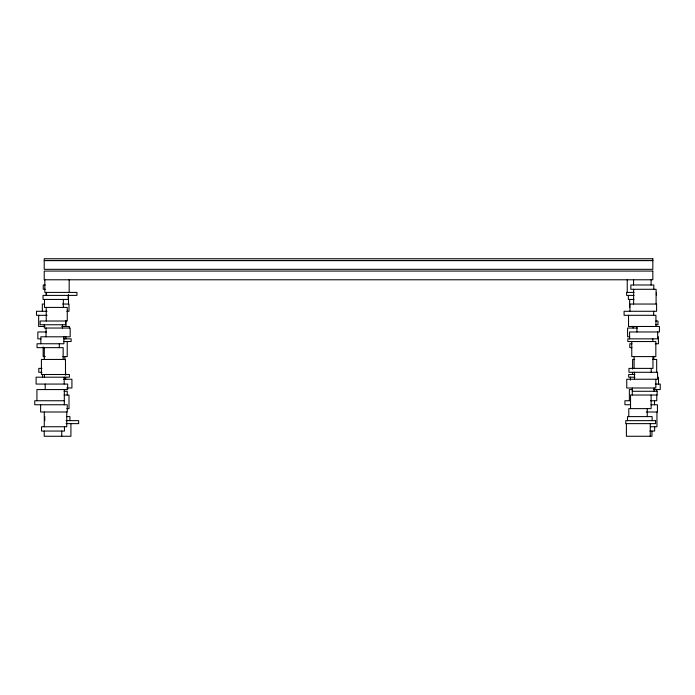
<?xml version="1.0" encoding="UTF-8"?>
<svg xmlns="http://www.w3.org/2000/svg" width="695" height="695" viewBox="0 0 695 695"><rect width="100%" height="100%" fill="white"/><g stroke="black" fill="none" stroke-linecap="round" stroke-linejoin="round"><path stroke-width="1.04" d="M45.331 284.985L43.246 284.985L43.246 289.294L45.331 289.294M634.066 292.413L626.621 292.413L626.621 295.401L634.066 295.401M633.988 299.441L628.358 299.441L628.358 295.401M44.48 304.045L42.352 304.045L42.352 311.282M62.593 304.045L68.987 304.045L68.987 311.282L66.859 311.282M47.051 311.282L36.488 311.282L36.488 315.304L47.095 315.304M655.828 321.012L657.983 321.012L657.983 324.756L655.828 324.756M44.984 326.476L38.659 326.476L38.659 315.304M61.846 326.476L69.404 326.476L69.404 328.309M637.28 328.04L627.585 328.04L627.585 336.797L629.74 336.797M46.487 331.975L37.843 331.975L37.843 338.847L41.083 338.847M63.766 338.847L71.142 338.847L71.142 341.54L63.853 341.54M631.92 343.756L629.809 343.756L629.809 347.648L631.92 347.648M655.263 343.756L658.408 343.756L658.408 336.797M45.245 356.596L43.151 356.596L43.151 346.918M62.802 356.596L67.224 356.596L67.224 341.54M634.7 359.445L632.606 359.445L632.606 369.123M652.492 359.445L656.679 359.445L656.679 372.355M41.961 368.393L38.781 368.393L38.781 372.285L41.961 372.285M634.935 374.501L628.688 374.501L628.688 377.194L634.935 377.194M63.523 379.244L71.915 379.244L71.915 388.001L66.668 388.001M655.272 384.066L660.25 384.066L660.25 389.565L653.613 389.565M632.537 389.565L629.375 389.565L629.375 400.737M64.088 391.285L67.259 391.285L67.259 395.029M632.276 391.285L657.14 391.285L657.14 395.029L630.539 395.029L630.539 408.617M64.088 395.029L69.005 395.029L69.005 408.617L66.902 408.617M64.322 400.737L34.75 400.737L34.75 404.751L67.25 404.751L67.25 411.996L40.614 411.996L40.614 404.751M630.217 400.737L624.935 400.737L624.935 404.751L630.217 404.751M650.451 400.737L656.775 400.737L656.775 394.638M651.041 404.751L657.435 404.751L657.435 411.996L646.246 411.996M66.772 416.6L69.908 416.6L69.908 420.64M66.077 420.64L78.665 420.64L78.665 423.629L66.077 423.629M650.485 426.747L656.949 426.747L656.949 411.996M649.877 431.056L654.655 431.056L654.655 426.747M658.513 377.194L658.513 384.066M657.67 331.975L657.67 338.847L627.846 338.847L627.846 341.54L655.837 341.54L655.837 356.596L631.764 356.596L631.764 341.54M656.775 389.565L656.775 391.589M656.41 292.413L656.41 295.401M656.106 304.045L656.106 289.294L630.851 289.294L630.851 284.985L653.813 284.985L653.813 289.294M655.932 326.476L655.932 315.304L624.093 315.304L624.093 311.282L656.593 311.282L656.593 304.045L629.957 304.045L629.957 311.282M655.828 379.244L655.828 388.001L626.742 388.001L626.742 379.244L657.566 379.244L657.566 372.285L628.958 372.285L628.958 368.393L652.952 368.393L652.952 356.596M654.508 400.737L654.508 404.751M654.091 388.001L654.091 391.285M653.795 356.231L653.795 359.445M653.665 311.282L653.665 315.304M652.84 338.847L652.84 341.54M652.136 420.64L652.136 416.6L627.516 416.6L627.516 420.64M651.936 431.056L651.936 436.269L626.395 436.269L626.395 423.629M651.093 279.772L651.093 285.037M651.206 368.393L651.206 372.285M651.128 395.029L651.128 408.617L628.793 408.617L628.793 416.6M650.251 423.629L650.251 436.269M647.254 408.617L647.254 416.6M636.941 326.476L636.941 331.975M634.483 372.285L634.483 379.244M634.092 356.596L634.092 368.393M633.562 279.772L633.562 284.985M633.632 289.294L633.632 304.045M633.119 326.398L633.119 328.04M632.606 372.355L632.606 374.501M632.276 388.001L632.276 395.029M630.426 377.194L630.426 380.139M629.644 299.441L629.644 307.425M629.583 338.847L629.583 331.975L659.407 331.975L659.407 326.476L628.532 326.476L628.532 315.304M627.238 279.772L627.238 292.413M70.916 423.629L70.916 436.269L44.219 436.269L44.219 431.056M69.17 279.772L69.17 292.413M68.501 294.558L68.501 304.045M68.171 295.401L68.171 299.441L43.038 299.441L43.038 295.401L76.928 295.401L76.928 292.413L44.819 292.413L44.819 279.772M66.763 411.996L66.763 426.747L41.509 426.747L41.509 431.056L64.47 431.056L64.47 426.747M66.06 320.386L66.06 326.476M65.929 336.884L65.929 338.847M65.643 372.285L65.643 375.265M65.643 377.255L65.643 379.244M65.521 321.012L65.521 324.756L40.136 324.756L40.136 321.012L67.259 321.012L67.259 307.425L44.497 307.425L44.497 299.441M65.486 374.501L65.486 359.445L41.413 359.445L41.413 374.501L69.404 374.501L69.404 377.194L36.105 377.194L36.105 384.066L67.667 384.066L67.667 389.565L36.922 389.565L36.922 400.737M64.896 356.596L64.896 359.81M64.322 389.565L64.322 404.751M64.192 377.194L64.192 384.066M63.905 336.797L63.905 343.756L37.044 343.756L37.044 347.648L63.158 347.648L63.158 359.445M63.349 299.441L63.349 307.425M62.402 324.756L62.402 328.04M61.751 431.056L61.751 436.269M59.292 343.756L59.292 347.648M46.513 292.413L46.513 295.401M46.235 307.425L46.235 321.012M46.026 292.456L46.026 295.618M46.035 328.04L46.035 336.797M45.201 384.066L45.201 389.565M44.775 416.6L44.775 420.64M44.41 374.501L44.41 377.194M44.298 324.756L44.298 328.04L70.178 328.04L70.178 336.797L40.823 336.797L40.823 343.756M44.298 347.648L44.298 359.445M44.28 411.996L44.28 426.747M42.56 374.275L42.56 377.255M652.831 258.731L44.219 258.731L44.219 260.469L652.831 260.469L652.831 258.731M652.831 260.642L44.219 260.642L44.219 269.339L652.831 269.339L652.831 260.642M652.831 271.076L44.219 271.076L44.219 279.772L652.831 279.772L652.831 271.076M655.567 420.64L625.769 420.64L625.769 423.629L655.567 423.629L655.567 420.64"/></g></svg>
